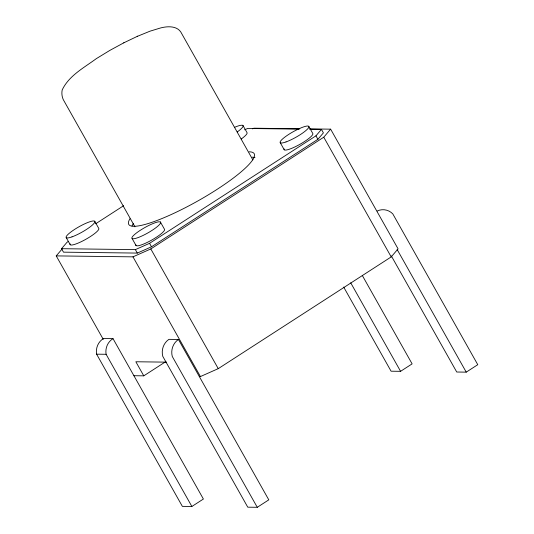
<?xml version="1.0" encoding="UTF-8"?>
<svg xmlns="http://www.w3.org/2000/svg" width="534" height="534" viewBox="0 0 534 534"><rect width="100%" height="100%" fill="white"/><g stroke="black" fill="none" stroke-linecap="round" stroke-linejoin="round"><path stroke-width="0.8" d="M309.84 129.255L321.448 129.402L323.404 132.873L317.91 139.301L151.509 246.795L137.318 253.089L63.493 252.161L61.537 248.697L67.004 242.289L68.399 241.388M103.242 339.317L56.23 255.893L62.051 249.078M61.537 248.697L135.362 249.625L149.56 243.324L315.954 135.83L321.448 129.402M56.23 255.893L132.973 256.854L150.808 248.944L323.758 137.211L330.633 129.161L398.077 248.864L391.208 256.914L218.252 368.647L200.424 376.557L199.316 376.543M95.666 223.773L123.634 205.703M133.914 375.722L143.78 375.843L165.433 361.858M343.676 287.058L391.088 371.203L400.587 371.324L412.114 363.874L362.299 275.457M191.866 506.479L203.394 499.03L113.021 338.649L103.523 338.529A14.798 13.837 -89.3 0 0 96.607 354.169L182.361 506.359L191.866 506.479L106.106 354.289A14.798 13.837 -89.3 0 1 113.021 338.649M391.342 255.96L456.737 372.018L466.235 372.138L477.77 364.689L392.777 213.854A15.212 14.218 -89.3 0 0 377.224 211.017M257.268 507.3L268.796 499.851L178.429 339.47L168.924 339.35A15.212 14.218 -89.3 0 0 162.777 356.345L247.769 507.18L257.268 507.3L172.275 356.465A15.212 14.218 -89.3 0 1 178.429 339.47M123.908 42.767L109.824 50.41L96.233 58.707C84.025 67.751 68.906 75.628 62.178 89.992C61.544 93.17 61.917 96.674 63.272 99.624L134.948 226.83M137.211 36.399L150.054 31.166L160.287 28.042C166.788 26.239 176.434 25.519 180.759 31.947L252.849 159.873M123.708 42.86L137.645 36.192M244.639 129.802L247.636 128.474L299.053 129.121M252.402 128.861L253.89 128.2L299.768 128.774M309.78 128.901L330.633 129.161M96.607 354.169L106.106 354.289M166.575 362.145L135.843 361.765L143.78 375.843M160.387 221.99L159.152 221.784A16.454 3.084 -29.4 0 0 143.366 228.398L139.808 230.608A16.454 3.084 -29.4 0 0 132.138 238.591L136.123 245.66L137.351 245.867A16.454 3.084 -29.4 0 0 153.138 239.252L156.696 237.036A16.454 3.084 -29.4 0 0 164.365 229.059L160.387 221.99A16.454 3.084 -29.4 0 1 152.711 229.967L149.16 232.183A16.454 3.084 -29.4 0 1 133.367 238.798L132.138 238.591M397.162 249.552L466.235 372.138M323.758 137.211L391.208 256.914M315.954 135.83L317.91 139.301M308.745 126.318L312.73 133.387A16.454 3.084 -29.4 0 1 298.846 144.914A16.454 3.084 -29.4 0 1 284.155 148.926M280.263 142.725L284.248 149.794M350.725 282.826L400.587 371.324M243.063 125.61L247.042 132.679A16.454 3.084 -29.4 0 1 241.221 139.027M149.56 243.324L151.509 246.795M150.808 248.944L218.252 368.647M135.362 249.625L137.318 253.089M132.973 256.854L200.424 376.557M94.725 221.256L98.71 228.325A16.454 3.084 -29.4 0 1 84.826 239.859A16.454 3.084 -29.4 0 1 70.134 243.864M66.243 237.67L70.228 244.732M237.243 131.958A16.454 3.084 -29.4 0 0 242.169 125.196L240.36 125.363A16.454 3.084 -29.4 0 0 234.546 127.346M249.131 151.816A71.997 13.49 -29.4 0 1 197.627 201.078A71.997 13.49 -29.4 0 1 129.956 218.746M132.011 225.975A71.997 13.49 -29.4 0 1 133.427 223.452M252.161 157.196A71.997 13.49 -29.4 0 1 255.005 157.557M136.123 245.66A16.454 3.084 -29.4 0 1 135.856 244.886M286.017 141.931A16.454 3.084 -29.4 0 0 308.839 127.185A16.454 3.084 -29.4 0 0 288.66 134.448A16.454 3.084 -29.4 0 0 286.017 141.931M71.997 236.869A16.454 3.084 -29.4 0 0 94.818 222.131A16.454 3.084 -29.4 0 0 74.64 229.386A16.454 3.084 -29.4 0 0 71.997 236.869"/></g></svg>
